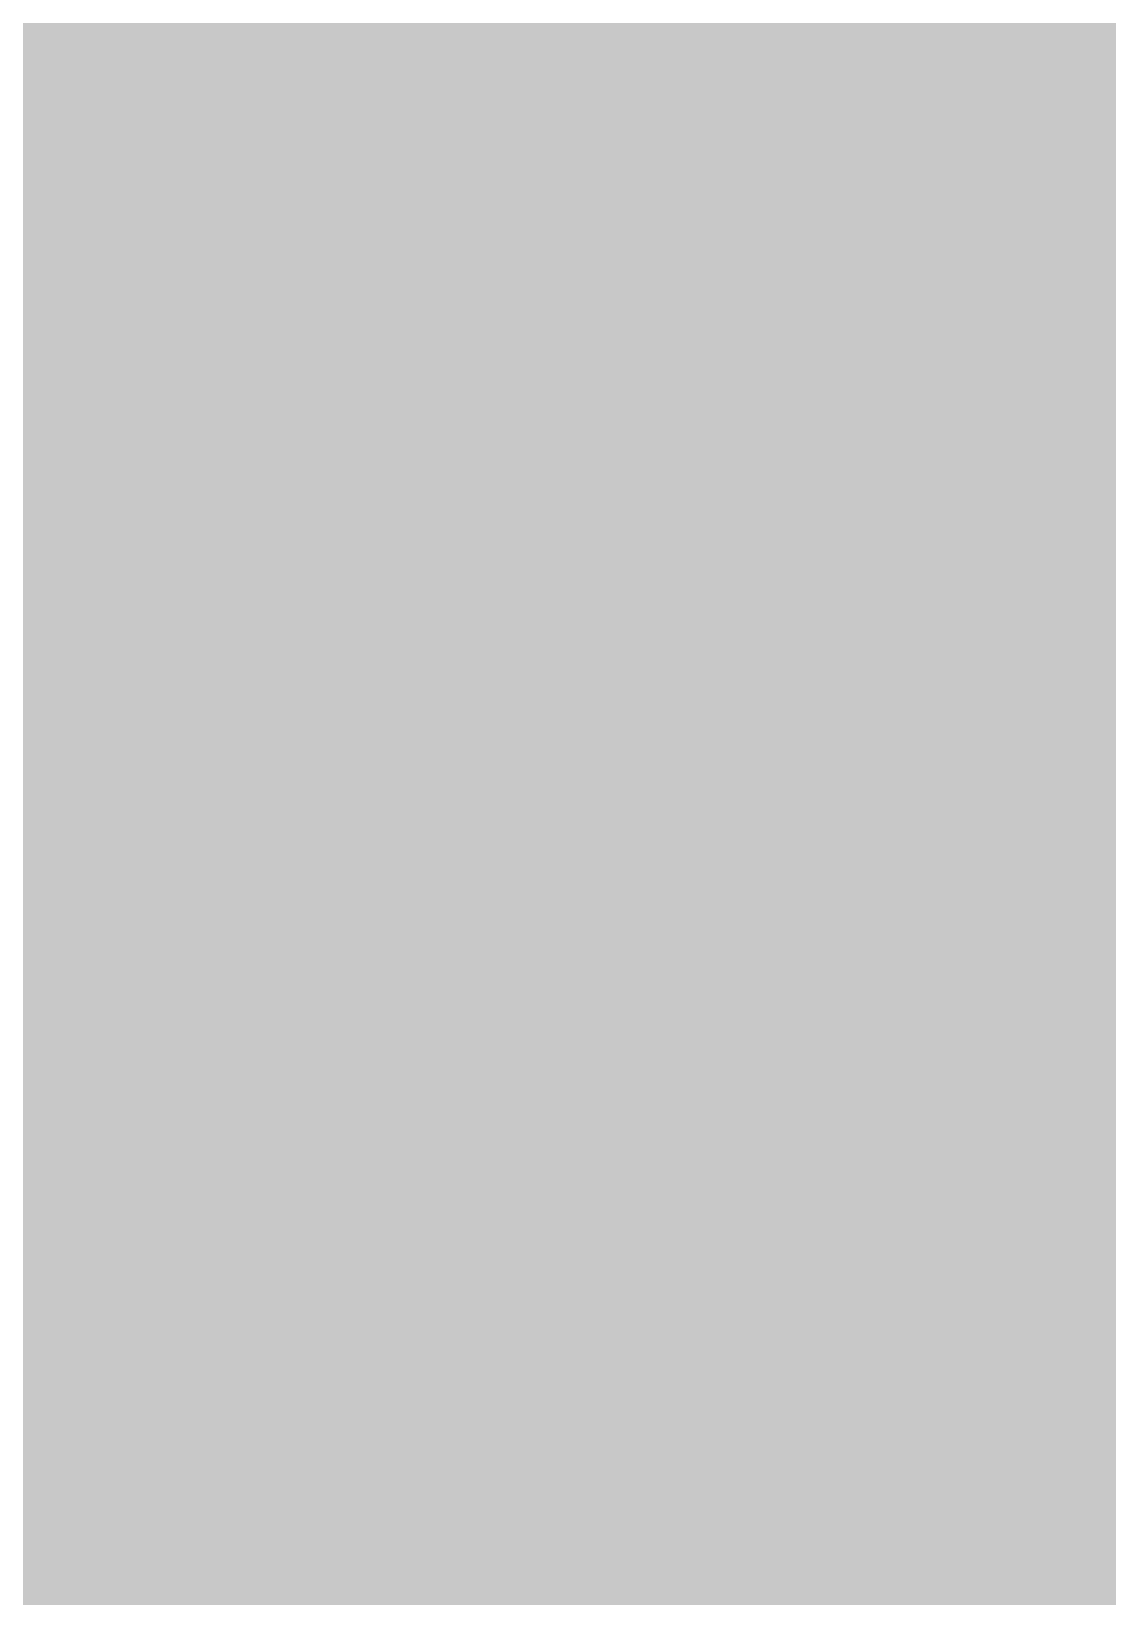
# Model space of a CAD drawing. Extents: x -5 to 157, y -120 to 103.
# Drawn here: x 124.6 to 129.26, y 14.84 to 21.62 of the extents above; entities that cross this region are included whole.
import ezdxf

# ---------------------------------------------------------------- set-up
doc = ezdxf.new("R2010")
doc.units = 0
doc.header["$MEASUREMENT"] = 0
doc.layers.get('0').update_dxf_attribs({"linetype": 'CONTINUOUS'})
for name, color, linetype in [('22-304-2_BOT', 7, 'CONTINUOUS'), ('22-304-2_DRD', 7, 'CONTINUOUS'), ('22-304-2_DRL', 2, 'CONTINUOUS'), ('22-304-2_IN1', 4, 'CONTINUOUS'), ('22-304-2_IN2', 3, 'CONTINUOUS'), ('22-304-2_SMB', 5, 'CONTINUOUS'), ('22-304-2_SMT', 10, 'CONTINUOUS'), ('22-304-2_SPB', 14, 'CONTINUOUS'), ('22-304-2_SSB', 12, 'CONTINUOUS'), ('22-304-2_TOP', 13, 'CONTINUOUS'), ('THRUHOLE_TAP', 7, 'CONTINUOUS')]:
    doc.layers.add(name, color=color, linetype=linetype)

# ---------------------------------------------------------------- blocks, each defined once
blk = doc.blocks.new('ROUND_35')
at = {"const_width": 0.40005}
blk.add_lwpolyline([(-0.200024, 0, 1), (0.200024, 0, 1)], format="xyb", close=True, dxfattribs=at)
blk = doc.blocks.new('ROUND_39')
at = {"const_width": 0.40005}
blk.add_lwpolyline([(-0.200024, 0, 1), (0.200024, 0, 1)], format="xyb", close=True, dxfattribs=at)
blk = doc.blocks.new('RECTANGLE_50')
blk.add_solid([(1.30048, 0.6477), (1.30048, -0.6477), (-1.30048, 0.6477), (-1.30048, -0.6477)])
blk = doc.blocks.new('SQUARE_66')
blk.add_solid([(3.5052, 3.5052), (3.5052, -3.5052), (-3.5052, 3.5052), (-3.5052, -3.5052)])
blk = doc.blocks.new('ROUND_86')
at = {"const_width": 0.10033}
blk.add_lwpolyline([(-0.050164, 0, 1), (0.050164, 0, 1)], format="xyb", close=True, dxfattribs=at)
blk = doc.blocks.new('ROUND_88')
at = {"const_width": 0.10033}
blk.add_lwpolyline([(-0.050164, 0, 1), (0.050164, 0, 1)], format="xyb", close=True, dxfattribs=at)
blk = doc.blocks.new('ROUND_42')
at = {"const_width": 0.40005}
blk.add_lwpolyline([(-0.200024, 0, 1), (0.200024, 0, 1)], format="xyb", close=True, dxfattribs=at)
blk = doc.blocks.new('ROUND_80')
at = {"const_width": 0.10033}
blk.add_lwpolyline([(-0.050164, 0, 1), (0.050164, 0, 1)], format="xyb", close=True, dxfattribs=at)

msp = doc.modelspace()

# ---------------------------------------------------------------- linework, layer by layer
at = {"layer": '22-304-2_BOT'}
for points, const_width in [([(125.82652, 21.463), (124.841, 21.463)], 0.254), ([(124.841, 21.463), (124.841, 20.32)], 0.254), ([(125.0696, 21.463), (125.0696, 1.20904)], 0.254), ([(125.2982, 21.463), (125.2982, 1.43764)], 0.254), ([(125.5268, 21.463), (125.5268, 1.61798)], 0.254), ([(125.7554, 21.463), (125.7554, 1.72212)], 0.254), ([(129.44348, 21.4503), (125.82652, 21.4503)], 0.254), ([(125.984, 21.4503), (125.984, 20.4597)], 0.254), ([(126.2126, 21.4503), (126.2126, 20.4597)], 0.254), ([(126.4412, 21.4503), (126.4412, 20.4597)], 0.254), ([(126.6698, 21.4503), (126.6698, 20.4597)], 0.254), ([(126.8984, 21.4503), (126.8984, 20.4597)], 0.254), ([(127.127, 21.4503), (127.127, 20.4597)], 0.254), ([(127.3556, 21.4503), (127.3556, 20.4597)], 0.254), ([(127.5842, 21.4503), (127.5842, 20.4597)], 0.254), ([(127.8128, 21.4503), (127.8128, 20.4597)], 0.254), ([(128.0414, 21.4503), (128.0414, 20.4597)], 0.254), ([(128.27, 21.4503), (128.27, 20.4597)], 0.254), ([(128.4986, 21.4503), (128.4986, 20.4597)], 0.254), ([(128.7272, 21.4503), (128.7272, 20.4597)], 0.254), ([(128.9558, 21.4503), (128.9558, 20.4597)], 0.254), ([(129.1844, 21.4503), (129.1844, 20.4597)], 0.254), ([(129.8194, 21.4122), (124.841, 21.4122)], 0.254), ([(129.8194, 21.1836), (124.841, 21.1836)], 0.254), ([(129.8194, 20.955), (124.841, 20.955)], 0.254), ([(129.8194, 20.7264), (124.841, 20.7264)], 0.254), ([(127.635, 20.574), (127.635, 19.304), (127.635, 20.574)], 0.254), ([(129.8194, 20.4978), (124.841, 20.4978)], 0.254), ([(125.82652, 20.4597), (125.82652, 18.1483)], 0.254), ([(129.44348, 20.4597), (125.82652, 20.4597)], 0.254), ([(127.635, 20.3962), (127.635, 19.304)], 0.381), ([(124.841, 20.32), (122.301, 20.32)], 0.254), ([(124.6124, 20.32), (124.6124, 0.75184)], 0.254), ([(124.841, 20.32), (124.841, 0.98044)], 0.254), ([(125.82652, 20.2692), (118.78564, 20.2692)], 0.254), ([(125.82652, 20.0406), (118.55704, 20.0406)], 0.254), ([(125.82652, 19.812), (118.32844, 19.812)], 0.254), ([(125.82652, 19.5834), (118.09984, 19.5834)], 0.254), ([(125.82652, 19.3548), (117.87124, 19.3548)], 0.254), ([(125.89002, 19.304), (127.635, 19.304)], 0.381), ([(129.37998, 19.304), (127.635, 19.304)], 0.381), ([(127.635, 18.2118), (127.635, 19.304)], 0.381), ([(125.82652, 19.1262), (117.61724, 19.1262)], 0.254), ([(125.82652, 18.8976), (116.56822, 18.8976)], 0.254), ([(125.82652, 18.669), (116.56822, 18.669)], 0.254), ([(125.82652, 18.4404), (116.56822, 18.4404)], 0.254), ([(125.82652, 18.2118), (116.56822, 18.2118)], 0.254), ([(129.44348, 18.1483), (125.82652, 18.1483)], 0.254), ([(125.984, 18.1483), (125.984, 1.77038)], 0.254), ([(126.2126, 18.1483), (126.2126, 11.09218)], 0.254), ([(126.4412, 18.1483), (126.4412, 11.09218)], 0.254), ([(126.6698, 18.1483), (126.6698, 11.09218)], 0.254), ([(126.8984, 18.1483), (126.8984, 11.09218)], 0.254), ([(127.127, 18.1483), (127.127, 11.09218)], 0.254), ([(127.3556, 18.1483), (127.3556, 11.09218)], 0.254), ([(127.5842, 18.1483), (127.5842, 11.09218)], 0.254), ([(127.8128, 18.1483), (127.8128, 11.09218)], 0.254), ([(128.0414, 18.1483), (128.0414, 11.09218)], 0.254), ([(128.27, 18.1483), (128.27, 11.09218)], 0.254), ([(128.4986, 18.1483), (128.4986, 11.09218)], 0.254), ([(128.7272, 18.1483), (128.7272, 11.09218)], 0.254), ([(128.9558, 18.1483), (128.9558, 11.09218)], 0.254), ([(129.1844, 18.1483), (129.1844, 11.09218)], 0.254), ([(138.938, 17.9832), (114.84864, 17.9832)], 0.254), ([(138.938, 17.7546), (114.62004, 17.7546)], 0.254), ([(138.938, 17.526), (114.39144, 17.526)], 0.254), ([(138.938, 17.2974), (114.16284, 17.2974)], 0.254), ([(138.938, 17.0688), (113.93424, 17.0688)], 0.254), ([(138.938, 16.8402), (113.70564, 16.8402)], 0.254), ([(138.938, 16.6116), (113.47704, 16.6116)], 0.254), ([(132.82676, 16.383), (113.24844, 16.383)], 0.254), ([(132.57022, 16.1544), (113.01984, 16.1544)], 0.254), ([(132.41782, 15.9258), (112.79124, 15.9258)], 0.254), ([(132.32384, 15.6972), (112.56264, 15.6972)], 0.254), ([(132.27812, 15.4686), (112.33404, 15.4686)], 0.254), ([(132.27558, 15.24), (112.10544, 15.24)], 0.254), ([(132.31622, 15.0114), (111.87684, 15.0114)], 0.254), ([(132.40258, 14.7828), (111.64824, 14.7828)], 0.254)]:
    msp.add_lwpolyline(points, dxfattribs=dict(at, const_width=const_width))
at = {"layer": '22-304-2_DRD', "const_width": 0.254}
for points in [[(127.381, 21.209), (127, 20.828)], [(127.381, 21.209), (127, 20.828)], [(127.889, 21.209), (127.381, 21.209)], [(127.889, 21.209), (127.381, 21.209)], [(128.27, 20.828), (127.889, 21.209)], [(128.27, 20.828), (127.889, 21.209)], [(127.381, 20.955), (127.381, 20.828)], [(127.508, 20.955), (127.381, 20.955)], [(127.381, 20.955), (127.381, 20.828)], [(127.508, 20.955), (127.381, 20.955)], [(127.508, 20.828), (127.508, 20.955)], [(127.508, 20.828), (127.508, 20.955)], [(127.762, 20.955), (127.762, 20.828)], [(127.889, 20.955), (127.762, 20.955)], [(127.762, 20.955), (127.762, 20.828)], [(127.889, 20.955), (127.762, 20.955)], [(127.889, 20.828), (127.889, 20.955)], [(127.889, 20.828), (127.889, 20.955)], [(127, 20.828), (127, 20.32)], [(127, 20.828), (127, 20.32)], [(127.381, 20.828), (127.508, 20.828)], [(127.381, 20.828), (127.508, 20.828)], [(127.762, 20.828), (127.889, 20.828)], [(127.762, 20.828), (127.889, 20.828)], [(128.27, 20.32), (128.27, 20.828)], [(128.27, 20.32), (128.27, 20.828)], [(127.508, 20.193), (127.254, 20.447)], [(127.508, 20.193), (127.254, 20.447)], [(128.016, 20.447), (127.762, 20.193)], [(128.016, 20.447), (127.762, 20.193)], [(127, 20.32), (127.381, 19.939)], [(127, 20.32), (127.381, 19.939)], [(127.889, 19.939), (128.27, 20.32)], [(127.889, 19.939), (128.27, 20.32)], [(127.762, 20.193), (127.508, 20.193)], [(127.762, 20.193), (127.508, 20.193)], [(127.381, 19.939), (127.889, 19.939)], [(127.381, 19.939), (127.889, 19.939)], [(125.476, 18.415), (125.095, 18.034)], [(125.984, 18.415), (125.476, 18.415)], [(126.365, 18.034), (125.984, 18.415)], [(126.746, 18.415), (126.365, 18.034)], [(127.254, 18.415), (126.746, 18.415)], [(127.635, 18.034), (127.254, 18.415)], [(125.476, 18.161), (125.476, 18.034)], [(125.603, 18.161), (125.476, 18.161)], [(125.603, 18.034), (125.603, 18.161)], [(125.857, 18.161), (125.857, 18.034)], [(125.984, 18.161), (125.857, 18.161)], [(125.984, 18.034), (125.984, 18.161)], [(126.746, 18.161), (126.746, 18.034)], [(126.873, 18.161), (126.746, 18.161)], [(126.873, 18.034), (126.873, 18.161)], [(127.127, 18.161), (127.127, 18.034)], [(127.254, 18.161), (127.127, 18.161)], [(127.254, 18.034), (127.254, 18.161)], [(125.095, 18.034), (125.095, 17.526)], [(125.476, 18.034), (125.603, 18.034)], [(125.857, 18.034), (125.984, 18.034)], [(126.365, 18.034), (126.365, 17.526)], [(126.365, 17.526), (126.365, 18.034)], [(126.746, 18.034), (126.873, 18.034)], [(127.127, 18.034), (127.254, 18.034)], [(127.635, 17.526), (127.635, 18.034)], [(125.603, 17.399), (125.349, 17.653)], [(126.111, 17.653), (125.857, 17.399)], [(126.873, 17.399), (126.619, 17.653)], [(127.381, 17.653), (127.127, 17.399)], [(125.095, 17.526), (125.476, 17.145)], [(125.984, 17.145), (126.365, 17.526)], [(126.365, 17.526), (126.746, 17.145)], [(127.254, 17.145), (127.635, 17.526)], [(125.857, 17.399), (125.603, 17.399)], [(127.127, 17.399), (126.873, 17.399)], [(125.476, 17.145), (125.095, 16.764)], [(125.476, 17.145), (125.984, 17.145)], [(125.984, 17.145), (125.476, 17.145)], [(126.365, 16.764), (125.984, 17.145)], [(126.746, 17.145), (126.365, 16.764)], [(126.746, 17.145), (127.254, 17.145)], [(127.254, 17.145), (126.746, 17.145)], [(127.635, 16.764), (127.254, 17.145)], [(125.476, 16.891), (125.476, 16.764)], [(125.603, 16.891), (125.476, 16.891)], [(125.603, 16.764), (125.603, 16.891)], [(125.857, 16.891), (125.857, 16.764)], [(125.984, 16.891), (125.857, 16.891)], [(125.984, 16.764), (125.984, 16.891)], [(126.746, 16.891), (126.746, 16.764)], [(126.873, 16.891), (126.746, 16.891)], [(126.873, 16.764), (126.873, 16.891)], [(127.127, 16.891), (127.127, 16.764)], [(127.254, 16.891), (127.127, 16.891)], [(127.254, 16.764), (127.254, 16.891)], [(125.095, 16.764), (125.095, 16.256)], [(125.476, 16.764), (125.603, 16.764)], [(125.857, 16.764), (125.984, 16.764)], [(126.365, 16.764), (126.365, 16.256)], [(126.365, 16.256), (126.365, 16.764)], [(126.746, 16.764), (126.873, 16.764)], [(127.127, 16.764), (127.254, 16.764)], [(127.635, 16.256), (127.635, 16.764)], [(125.603, 16.129), (125.349, 16.383)], [(126.111, 16.383), (125.857, 16.129)], [(126.873, 16.129), (126.619, 16.383)], [(127.381, 16.383), (127.127, 16.129)], [(125.095, 16.256), (125.476, 15.875)], [(125.984, 15.875), (126.365, 16.256)], [(126.365, 16.256), (126.746, 15.875)], [(127.254, 15.875), (127.635, 16.256)], [(125.857, 16.129), (125.603, 16.129)], [(127.127, 16.129), (126.873, 16.129)], [(125.476, 15.875), (125.095, 15.494)], [(125.984, 15.875), (125.476, 15.875)], [(125.476, 15.875), (125.984, 15.875)], [(126.365, 15.494), (125.984, 15.875)], [(126.746, 15.875), (126.365, 15.494)], [(127.254, 15.875), (126.746, 15.875)], [(126.746, 15.875), (127.254, 15.875)], [(127.635, 15.494), (127.254, 15.875)], [(125.476, 15.621), (125.476, 15.494)], [(125.603, 15.621), (125.476, 15.621)], [(125.603, 15.494), (125.603, 15.621)], [(125.857, 15.621), (125.857, 15.494)], [(125.984, 15.621), (125.857, 15.621)], [(125.984, 15.494), (125.984, 15.621)], [(126.746, 15.621), (126.746, 15.494)], [(126.873, 15.621), (126.746, 15.621)], [(126.873, 15.494), (126.873, 15.621)], [(127.127, 15.621), (127.127, 15.494)], [(127.254, 15.621), (127.127, 15.621)], [(127.254, 15.494), (127.254, 15.621)], [(125.095, 15.494), (125.095, 14.986)], [(125.476, 15.494), (125.603, 15.494)], [(125.857, 15.494), (125.984, 15.494)], [(126.365, 15.494), (126.365, 14.986)], [(126.365, 14.986), (126.365, 15.494)], [(126.746, 15.494), (126.873, 15.494)], [(127.127, 15.494), (127.254, 15.494)], [(127.635, 14.986), (127.635, 15.494)], [(125.603, 14.859), (125.349, 15.113)], [(126.111, 15.113), (125.857, 14.859)], [(126.873, 14.859), (126.619, 15.113)], [(127.381, 15.113), (127.127, 14.859)], [(125.095, 14.986), (125.476, 14.605)], [(125.984, 14.605), (126.365, 14.986)], [(126.365, 14.986), (126.746, 14.605)], [(127.254, 14.605), (127.635, 14.986)], [(125.857, 14.859), (125.603, 14.859)], [(127.127, 14.859), (126.873, 14.859)]]:
    msp.add_lwpolyline(points, dxfattribs=at)
at = {"layer": '22-304-2_IN1', "const_width": 0.254}
for points in [[(124.968, 24.6126), (124.968, 18.27276)], [(125.1966, 24.42718), (125.1966, 18.51406)], [(125.4252, 24.33828), (125.4252, 18.63344)], [(125.6538, 24.3205), (125.6538, 18.68424)], [(125.8824, 24.3205), (125.8824, 18.67408)], [(126.111, 24.3205), (126.111, 18.60296)], [(126.3396, 24.3205), (126.3396, 18.4531)], [(126.5682, 24.3205), (126.5682, 18.57756)], [(126.7968, 24.3205), (126.7968, 20.92198)], [(127.0254, 24.3205), (127.0254, 21.2471)], [(127.254, 24.3205), (127.254, 21.39696)], [(127.4826, 24.3205), (127.4826, 21.46808)], [(127.7112, 24.3205), (127.7112, 21.47824)], [(127.9398, 24.3205), (127.9398, 21.42744)], [(128.1684, 24.3205), (128.1684, 21.30806)], [(128.397, 24.3205), (128.397, 21.06676)], [(128.6256, 24.3205), (128.6256, 9.88568)], [(128.8542, 24.3205), (128.8542, 10.14984)], [(129.0828, 24.3205), (129.0828, 10.27938)], [(129.3114, 24.3205), (129.3114, 10.33526)], [(131.2545, 21.5392), (124.968, 21.5392)], [(127.10414, 21.3106), (124.968, 21.3106)], [(131.20116, 21.3106), (128.16586, 21.3106)], [(126.88316, 21.082), (124.968, 21.082)], [(131.17322, 21.082), (128.38684, 21.082)], [(126.7714, 20.8534), (124.968, 20.8534)], [(131.20116, 20.8534), (128.4986, 20.8534)], [(126.72822, 20.6248), (124.968, 20.6248)], [(131.29514, 20.6248), (128.54178, 20.6248)], [(126.74346, 20.3962), (124.968, 20.3962)], [(131.48564, 20.3962), (128.524, 20.3962)], [(126.7968, 20.22602), (126.7968, 18.66392)], [(126.8222, 20.1676), (124.968, 20.1676)], [(138.684, 20.1676), (128.44526, 20.1676)], [(128.397, 20.08124), (128.397, 2.14376)], [(126.9873, 19.939), (124.968, 19.939)], [(127.0254, 19.9009), (127.0254, 18.68678)], [(138.684, 19.939), (128.2827, 19.939)], [(128.1684, 19.83994), (128.1684, 2.14376)], [(127.254, 19.75104), (127.254, 18.65122)], [(127.3556, 19.7104), (124.968, 19.7104)], [(127.4826, 19.67992), (127.4826, 18.54708)], [(138.684, 19.7104), (127.9144, 19.7104)], [(127.9398, 19.71802), (127.9398, 2.14376)], [(127.7112, 19.66976), (127.7112, 18.34388)], [(138.684, 19.4818), (124.968, 19.4818)], [(130.24612, 19.2532), (124.968, 19.2532)], [(130.04038, 19.0246), (124.968, 19.0246)], [(129.93878, 18.796), (124.968, 18.796)], [(125.27788, 18.5674), (124.968, 18.5674)], [(126.54788, 18.5674), (126.18212, 18.5674)], [(129.90322, 18.5674), (127.45212, 18.5674)], [(125.01372, 18.3388), (124.968, 18.3388)], [(129.92608, 18.3388), (127.71374, 18.3388)], [(130.01244, 18.1102), (127.84582, 18.1102)], [(130.1877, 17.8816), (127.9017, 17.8816)], [(130.62712, 17.653), (127.89916, 17.653)], [(138.684, 17.4244), (127.83566, 17.4244)], [(138.684, 17.1958), (127.69342, 17.1958)], [(127.7112, 17.21612), (127.7112, 17.07388)], [(138.684, 16.9672), (127.78486, 16.9672)], [(138.684, 16.7386), (127.87884, 16.7386)], [(133.06806, 16.51), (127.90678, 16.51)], [(132.69468, 16.2814), (127.87884, 16.2814)], [(132.49402, 16.0528), (127.78486, 16.0528)], [(127.7112, 15.94612), (127.7112, 15.80388)], [(132.36956, 15.8242), (127.69342, 15.8242)], [(132.29844, 15.5956), (127.83566, 15.5956)], [(132.27304, 15.367), (127.89916, 15.367)], [(132.28828, 15.1384), (127.9017, 15.1384)], [(132.3467, 14.9098), (127.84582, 14.9098)]]:
    msp.add_lwpolyline(points, dxfattribs=at)
for points in [[(127.635, 21.48078, 0.4142136), (126.72822, 20.574)], [(127.635, 21.48078, 0.4142136), (126.72822, 20.574)], [(128.54178, 20.574, 0.4142136), (127.635, 21.48078)], [(128.54178, 20.574, 0.4142136), (127.635, 21.48078)], [(126.72822, 20.574, 0.4142136), (127.635, 19.66722)], [(126.72822, 20.574, 0.4142136), (127.635, 19.66722)], [(127.635, 19.66722, 0.4142136), (128.54178, 20.574)], [(127.635, 19.66722, 0.4142136), (128.54178, 20.574)], [(125.73, 18.68678, 0.254482), (124.96856, 18.2724)], [(126.365, 18.4277, 0.1963405), (125.73, 18.68705)], [(127, 18.68678, 0.196341), (126.36519, 18.42751)], [(127.90678, 17.78, 0.4142136), (127, 18.68678)], [(127.6477, 17.145, 0.1963405), (127.90705, 17.78)], [(127.90678, 16.51, 0.1963406), (127.64751, 17.14481)], [(127.6477, 15.875, 0.1963405), (127.90705, 16.51)], [(127.90678, 15.24, 0.1963406), (127.64751, 15.87481)], [(127.6477, 14.605, 0.1963405), (127.90705, 15.24)]]:
    msp.add_lwpolyline(points, format="xyb", dxfattribs=at)
at = {"layer": '22-304-2_IN2', "const_width": 0.254}
for points in [[(126.4412, 48.45558), (126.4412, -27.73934)], [(126.2126, 48.22698), (126.2126, -27.73934)], [(125.984, 41.39692), (125.984, -27.73934)], [(125.7554, 41.12514), (125.7554, -27.73934)], [(124.6124, 41.00322), (124.6124, -27.73934)], [(125.5268, 40.97782), (125.5268, -27.73934)], [(124.841, 40.91432), (124.841, -27.73934)], [(125.2982, 40.90416), (125.2982, -27.73934)], [(125.0696, 40.88384), (125.0696, -27.73934)], [(126.6698, 34.95802), (126.6698, 2.2606)], [(126.8984, 34.59226), (126.8984, 2.2606)], [(127.127, 34.41446), (127.127, 2.2606)], [(127.3556, 34.31794), (127.3556, 2.2606)], [(127.5842, 34.27984), (127.5842, 2.2606)], [(127.8128, 30.02788), (127.8128, 2.2606)], [(128.0414, 29.66212), (128.0414, 2.2606)], [(128.27, 29.48432), (128.27, 2.2606)], [(128.4986, 29.39034), (128.4986, 2.2606)], [(129.1844, 29.43606), (129.1844, 2.2606)], [(128.7272, 29.35224), (128.7272, 2.2606)], [(128.9558, 29.36748), (128.9558, 2.2606)], [(131.21894, 21.6408), (92.70238, 21.6408)], [(131.10718, 21.4122), (92.70238, 21.4122)], [(131.05892, 21.1836), (92.70238, 21.1836)], [(131.06146, 20.955), (92.70238, 20.955)], [(131.11734, 20.7264), (92.70238, 20.7264)], [(131.23672, 20.4978), (92.70238, 20.4978)], [(131.45262, 20.2692), (92.70238, 20.2692)], [(137.16762, 20.0406), (92.70238, 20.0406)], [(137.16762, 19.812), (92.70238, 19.812)], [(137.16762, 19.5834), (92.70238, 19.5834)], [(137.16762, 19.3548), (92.70238, 19.3548)], [(137.16762, 19.1262), (92.70238, 19.1262)], [(137.16762, 18.8976), (92.70238, 18.8976)], [(137.16762, 18.669), (92.70238, 18.669)], [(137.16762, 18.4404), (92.70238, 18.4404)], [(137.16762, 18.2118), (92.70238, 18.2118)], [(137.16762, 17.9832), (92.70238, 17.9832)], [(137.16762, 17.7546), (92.70238, 17.7546)], [(137.16762, 17.526), (92.70238, 17.526)], [(137.16762, 17.2974), (92.70238, 17.2974)], [(137.16762, 17.0688), (92.70238, 17.0688)], [(137.16762, 16.8402), (92.70238, 16.8402)], [(133.00456, 16.6116), (92.70238, 16.6116)], [(132.63118, 16.383), (92.70238, 16.383)], [(132.42036, 16.1544), (92.70238, 16.1544)], [(132.2832, 15.9258), (92.70238, 15.9258)], [(132.19938, 15.6972), (99.65182, 15.6972)], [(132.15874, 15.4686), (99.8855, 15.4686)], [(132.1562, 15.24), (100.0125, 15.24)], [(132.1943, 15.0114), (100.07346, 15.0114)], [(132.2705, 14.7828), (100.08362, 14.7828)]]:
    msp.add_lwpolyline(points, dxfattribs=at)
at = {"layer": '22-304-2_SMB', "const_width": 0.254}
for points in [[(132.08, 19.685), (118.745, 19.685)], [(124.5362, 19.685), (124.5362, 6.985)], [(124.7648, 19.685), (124.7648, 6.985)], [(124.9934, 19.685), (124.9934, 6.985)], [(125.222, 19.685), (125.222, 6.985)], [(125.4506, 19.685), (125.4506, 6.985)], [(125.6792, 19.685), (125.6792, 6.985)], [(125.9078, 19.685), (125.9078, 6.985)], [(126.1364, 19.685), (126.1364, 6.985)], [(126.365, 19.685), (126.365, 6.985)], [(126.5936, 19.685), (126.5936, 6.985)], [(126.8222, 19.685), (126.8222, 6.985)], [(127.0508, 19.685), (127.0508, 6.985)], [(127.2794, 19.685), (127.2794, 6.985)], [(127.508, 19.685), (127.508, 6.985)], [(127.7366, 19.685), (127.7366, 6.985)], [(127.9652, 19.685), (127.9652, 6.985)], [(128.1938, 19.685), (128.1938, 6.985)], [(128.4224, 19.685), (128.4224, 6.985)], [(128.651, 19.685), (128.651, 6.985)], [(128.8796, 19.685), (128.8796, 6.985)], [(129.1082, 19.685), (129.1082, 6.985)], [(129.3368, 19.685), (129.3368, 6.985)], [(132.08, 19.6596), (118.7196, 19.6596)], [(132.08, 19.431), (118.491, 19.431)], [(132.08, 19.2024), (118.2624, 19.2024)], [(132.08, 18.9738), (118.0338, 18.9738)], [(132.08, 18.7452), (117.8052, 18.7452)], [(132.08, 18.5166), (117.5766, 18.5166)], [(132.08, 18.288), (117.348, 18.288)], [(132.08, 18.0594), (117.1194, 18.0594)], [(132.08, 17.8308), (116.8908, 17.8308)], [(132.08, 17.6022), (114.7572, 17.6022)], [(132.08, 17.3736), (114.5286, 17.3736)], [(132.08, 17.145), (114.3, 17.145)], [(132.08, 16.9164), (114.0714, 16.9164)], [(132.08, 16.6878), (113.8428, 16.6878)], [(132.08, 16.4592), (113.6142, 16.4592)], [(132.08, 16.2306), (113.3856, 16.2306)], [(132.08, 16.002), (113.157, 16.002)], [(132.08, 15.7734), (112.9284, 15.7734)], [(132.08, 15.5448), (112.6998, 15.5448)], [(132.08, 15.3162), (112.4712, 15.3162)], [(132.08, 15.0876), (112.2426, 15.0876)], [(132.08, 14.859), (112.014, 14.859)]]:
    msp.add_lwpolyline(points, dxfattribs=at)
at = {"layer": '22-304-2_SMT', "const_width": 0.254}
for points in [[(125.73, 28.575), (125.73, 17.78)], [(125.8316, 28.575), (125.8316, 12.065)], [(126.0602, 28.575), (126.0602, 12.065)], [(126.2888, 28.575), (126.2888, 12.065)], [(126.5174, 28.575), (126.5174, 12.065)], [(126.746, 28.575), (126.746, 12.065)], [(126.9746, 28.575), (126.9746, 12.065)], [(127.2032, 28.575), (127.2032, 12.065)], [(127.4318, 28.575), (127.4318, 12.065)], [(127.6604, 28.575), (127.6604, 12.065)], [(127.889, 28.575), (127.889, 12.065)], [(128.1176, 28.575), (128.1176, 12.065)], [(128.3462, 28.575), (128.3462, 12.065)], [(128.5748, 28.575), (128.5748, 12.065)], [(128.8034, 28.575), (128.8034, 12.065)], [(129.032, 28.575), (129.032, 12.065)], [(129.2606, 28.575), (129.2606, 12.065)], [(130.81, 21.5392), (125.73, 21.5392)], [(130.81, 21.3106), (125.73, 21.3106)], [(130.81, 21.082), (125.73, 21.082)], [(130.81, 20.8534), (125.73, 20.8534)], [(130.81, 20.6248), (125.73, 20.6248)], [(130.81, 20.3962), (125.73, 20.3962)], [(130.81, 20.1676), (125.73, 20.1676)], [(130.81, 19.939), (125.73, 19.939)], [(130.81, 19.7104), (125.73, 19.7104)], [(138.43, 19.4818), (125.73, 19.4818)], [(138.43, 19.2532), (125.73, 19.2532)], [(138.43, 19.0246), (125.73, 19.0246)], [(138.43, 18.796), (125.73, 18.796)], [(138.43, 18.5674), (125.73, 18.5674)], [(138.43, 18.3388), (125.73, 18.3388)], [(138.43, 18.1102), (125.73, 18.1102)], [(138.43, 17.8816), (125.73, 17.8816)], [(125.73, 17.78), (114.935, 17.78)], [(124.6886, 17.78), (124.6886, 12.065)], [(124.9172, 17.78), (124.9172, 12.065)], [(125.1458, 17.78), (125.1458, 12.065)], [(125.3744, 17.78), (125.3744, 12.065)], [(125.603, 17.78), (125.603, 12.065)], [(138.43, 17.653), (102.235, 17.653)], [(138.43, 17.4244), (102.235, 17.4244)], [(138.43, 17.1958), (102.235, 17.1958)], [(138.43, 16.9672), (102.235, 16.9672)], [(138.43, 16.7386), (102.235, 16.7386)], [(138.43, 16.51), (102.235, 16.51)], [(138.43, 16.2814), (102.235, 16.2814)], [(138.43, 16.0528), (102.235, 16.0528)], [(138.43, 15.8242), (102.235, 15.8242)], [(138.43, 15.5956), (102.235, 15.5956)], [(138.43, 15.367), (102.235, 15.367)], [(131.445, 15.1384), (102.235, 15.1384)], [(131.445, 14.9098), (102.235, 14.9098)]]:
    msp.add_lwpolyline(points, dxfattribs=at)
at = {"layer": '22-304-2_SSB', "const_width": 0.1524}
for points in [[(117.729, 23.495), (124.841, 23.495), (124.841, 11.684), (117.729, 11.684), (117.729, 23.495)], [(128.778, 18.415), (126.111, 18.415), (126.111, 23.495), (129.159, 23.495), (129.159, 18.415), (128.778, 18.415)], [(127.01016, 17.73682), (128.02616, 18.09242), (128.02616, 17.61744)], [(127.01016, 17.25422), (127.01016, 16.77924), (127.68834, 17.25422), (127.85598, 17.25422), (128.02616, 17.19326), (128.02616, 16.83766), (127.85598, 16.77924)], [(127.18034, 16.41602), (127.01016, 16.35506), (127.01016, 15.99946), (127.18034, 15.94104), (127.85598, 15.94104), (128.02616, 15.99946), (128.02616, 16.35506), (127.85598, 16.41602)]]:
    msp.add_lwpolyline(points, dxfattribs=at)
at = {"layer": '22-304-2_TOP', "const_width": 0.254}
for points in [[(124.841, 37.61232), (124.841, 11.43)], [(125.0696, 37.61232), (125.0696, 11.43)], [(125.2982, 37.61232), (125.2982, 11.43)], [(125.5268, 37.61232), (125.5268, 11.43)], [(125.7554, 34.03854), (125.7554, 11.43)], [(125.984, 33.77184), (125.984, 11.43)], [(126.2126, 33.54324), (126.2126, 11.43)], [(126.4412, 33.31464), (126.4412, 11.43)], [(126.6698, 33.08604), (126.6698, 11.43)], [(126.8984, 32.85744), (126.8984, 11.43)], [(127.127, 32.62884), (127.127, 11.43)], [(127.3556, 32.40024), (127.3556, 11.43)], [(127.5842, 32.17164), (127.5842, 11.43)], [(127.8128, 31.94304), (127.8128, 11.43)], [(128.0414, 29.84754), (128.0414, 11.43)], [(128.27, 29.62402), (128.27, 11.43)], [(128.4986, 29.5148), (128.4986, 11.43)], [(129.1844, 29.5656), (129.1844, 11.43)], [(128.7272, 29.47162), (128.7272, 11.43)], [(128.9558, 29.48686), (128.9558, 11.43)], [(124.73686, 23.4569), (124.73686, 18.44294)], [(131.36372, 21.6408), (124.73686, 21.6408)], [(131.23418, 21.4122), (124.73686, 21.4122)], [(131.1783, 21.1836), (124.73686, 21.1836)], [(131.18084, 20.955), (124.73686, 20.955)], [(131.24434, 20.7264), (124.73686, 20.7264)], [(131.38404, 20.4978), (124.73686, 20.4978)], [(131.67614, 20.2692), (124.73686, 20.2692)], [(138.938, 20.0406), (124.73686, 20.0406)], [(138.938, 19.812), (124.73686, 19.812)], [(138.938, 19.5834), (124.73686, 19.5834)], [(138.938, 19.3548), (124.73686, 19.3548)], [(138.938, 19.1262), (124.73686, 19.1262)], [(138.938, 18.8976), (124.73686, 18.8976)], [(138.938, 18.669), (124.73686, 18.669)], [(138.938, 18.4404), (93.091, 18.4404)], [(124.73686, 18.44294), (115.52174, 18.44294)], [(124.6124, 18.44294), (124.6124, 11.43)], [(138.938, 18.2118), (93.091, 18.2118)], [(138.938, 17.9832), (93.091, 17.9832)], [(138.938, 17.7546), (93.091, 17.7546)], [(138.938, 17.526), (93.091, 17.526)], [(138.938, 17.2974), (93.091, 17.2974)], [(138.938, 17.0688), (93.091, 17.0688)], [(138.938, 16.8402), (93.091, 16.8402)], [(138.938, 16.6116), (93.091, 16.6116)], [(132.82676, 16.383), (93.091, 16.383)], [(132.57022, 16.1544), (93.091, 16.1544)], [(132.41782, 15.9258), (93.1545, 15.9258)], [(132.32384, 15.6972), (99.40798, 15.6972)], [(132.27812, 15.4686), (99.7331, 15.4686)], [(132.27558, 15.24), (99.88296, 15.24)], [(132.31622, 15.0114), (99.95408, 15.0114)], [(132.40258, 14.7828), (99.96424, 14.7828)]]:
    msp.add_lwpolyline(points, dxfattribs=at)

# ---------------------------------------------------------------- block references
at = {"layer": '22-304-2_BOT'}
for name, p in [('ROUND_39', (127.635, 20.574)), ('RECTANGLE_50', (127.635, 19.304)), ('SQUARE_66', (121.285, 15.24)), ('ROUND_35', (125.73, 17.78)), ('ROUND_35', (127, 17.78)), ('ROUND_35', (125.73, 16.51)), ('ROUND_35', (127, 16.51)), ('ROUND_35', (125.73, 15.24)), ('ROUND_35', (127, 15.24))]:
    msp.add_blockref(name, p, dxfattribs=at)
at = {"layer": '22-304-2_DRL'}
for name, p in [('ROUND_88', (127.635, 20.574)), ('ROUND_86', (125.73, 17.78)), ('ROUND_86', (127, 17.78)), ('ROUND_86', (125.73, 16.51)), ('ROUND_86', (127, 16.51)), ('ROUND_86', (125.73, 15.24)), ('ROUND_86', (127, 15.24))]:
    msp.add_blockref(name, p, dxfattribs=at)
at = {"layer": '22-304-2_IN1'}
for name, p in [('ROUND_42', (127.635, 20.574)), ('ROUND_35', (125.73, 17.78)), ('ROUND_35', (127, 17.78)), ('ROUND_35', (125.73, 16.51)), ('ROUND_35', (127, 16.51)), ('ROUND_35', (125.73, 15.24)), ('ROUND_35', (127, 15.24))]:
    msp.add_blockref(name, p, dxfattribs=at)
at = {"layer": '22-304-2_IN2'}
for name, p in [('ROUND_42', (127.635, 20.574)), ('ROUND_35', (125.73, 17.78)), ('ROUND_35', (127, 17.78)), ('ROUND_35', (125.73, 16.51)), ('ROUND_35', (127, 16.51)), ('ROUND_35', (125.73, 15.24)), ('ROUND_35', (127, 15.24))]:
    msp.add_blockref(name, p, dxfattribs=at)
at = {"layer": '22-304-2_SMB'}
for name, p in [('RECTANGLE_50', (127.635, 19.304)), ('SQUARE_66', (121.285, 15.24))]:
    msp.add_blockref(name, p, dxfattribs=at)
at = {"layer": '22-304-2_SPB'}
msp.add_blockref('RECTANGLE_50', (127.635, 19.304), dxfattribs=at)
at = {"layer": '22-304-2_TOP'}
for name, p in [('ROUND_39', (127.635, 20.574)), ('ROUND_35', (125.73, 17.78)), ('ROUND_35', (127, 17.78)), ('ROUND_35', (125.73, 16.51)), ('ROUND_35', (127, 16.51)), ('ROUND_35', (125.73, 15.24)), ('ROUND_35', (127, 15.24))]:
    msp.add_blockref(name, p, dxfattribs=at)
at = {"layer": 'THRUHOLE_TAP'}
for p in [(127.635, 20.574), (125.73, 17.78), (127, 17.78), (125.73, 16.51), (127, 16.51), (125.73, 15.24), (127, 15.24)]:
    msp.add_blockref('ROUND_80', p, dxfattribs=at)

doc.saveas('drawing.dxf')
